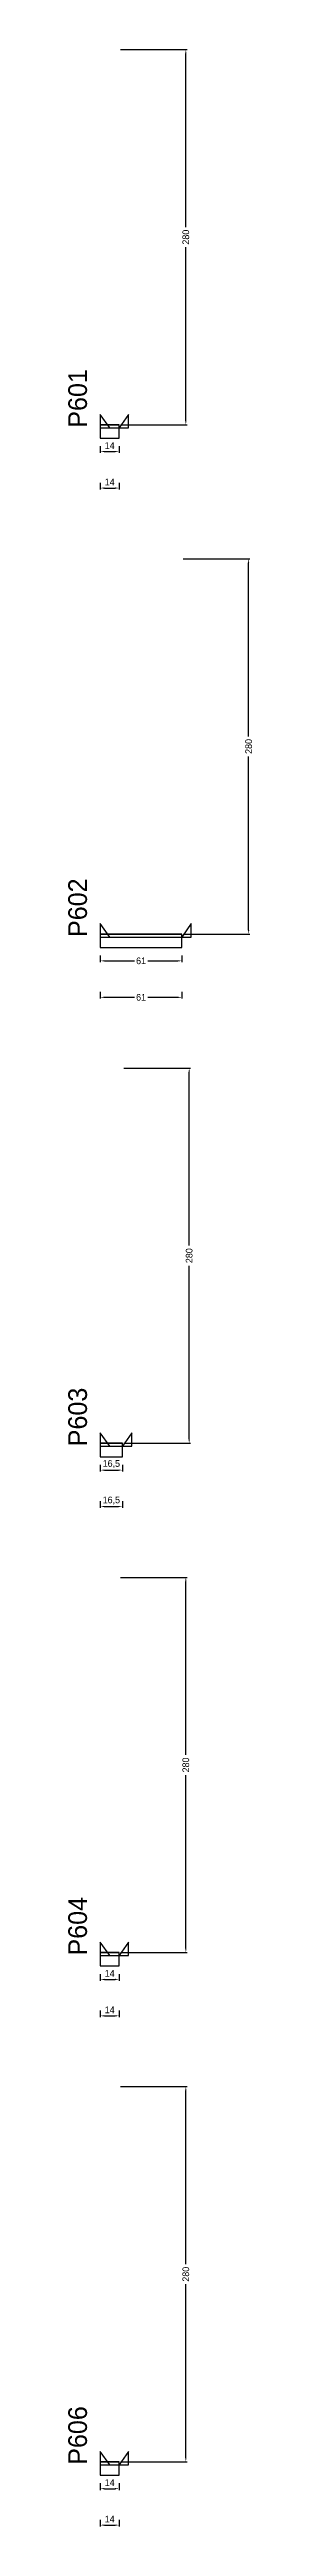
# Model space of a CAD drawing. Header units: centimetres. Extents: x -10500 to 4147, y -7606 to 295.
# Drawn here: x 3976 to 4114, y -7266 to -5418 of the extents above; entities that cross this region are included whole.
import ezdxf

# ---------------------------------------------------------------- set-up
doc = ezdxf.new("R2010")
doc.units = ezdxf.units.CM
for name, color, linetype in [('NOMENCLATURA', 7, 'Continuous'), ('SARR_2.2x10', 60, 'Continuous'), ('SARR_2.2x7', 40, 'Continuous')]:
    doc.layers.add(name, color=color, linetype=linetype)
doc.dimstyles.new('PAINEL-NOVA', dxfattribs={"dimtxt": 5, "dimasz": 3, "dimexe": 1, "dimexo": 1, "dimgap": 1, "dimtad": 1, "dimcen": 2.5, "dimazin": 3, "dimtfac": 1, "dimtmove": 0, "dimatfit": 3})

# ---------------------------------------------------------------- blocks, each defined once
blk = doc.blocks.new('_CLOSEDFILLED')
at = {"color": 0, "linetype": 'BYBLOCK'}
blk.add_solid([(-1, 0.16), (0, 0), (-1, -0.16)], dxfattribs=at)
blk = doc.blocks.new('*D411')
for p, q in [((4000, -5713.8), (4000, -5718.8)), ((4003, -5717.8), (4011, -5717.8)), ((4014, -5713.8), (4014, -5718.8))]:
    blk.add_line(p, q)
at = {"layer": 'Defpoints'}
for p in [(4000, -5712.8), (4000, -5717.8), (4014, -5712.8)]:
    blk.add_point(p, dxfattribs=at)
at = {"layer": 'SARR_2.2x10', "xscale": 3, "yscale": 3, "rotation": 180}
blk.add_blockref('_CLOSEDFILLED', (4000, -5717.8), dxfattribs=at)
at = {"layer": 'SARR_2.2x10', "xscale": 3, "yscale": 3}
blk.add_blockref('_CLOSEDFILLED', (4014, -5717.8), dxfattribs=at)
at = {"layer": 'SARR_2.2x10', "insert": (4007, -5713.3), "char_height": 5, "attachment_point": 5}
blk.add_mtext('14', dxfattribs=at)
blk = doc.blocks.new('*D412')
for p, q in [((4015, -5417.8), (4065, -5417.8)), ((4064, -5550.3), (4064, -5420.8)), ((4064, -5694.8), (4064, -5565.3)), ((4015, -5697.8), (4065, -5697.8))]:
    blk.add_line(p, q)
at = {"layer": 'Defpoints'}
for p in [(4014, -5417.8), (4014, -5697.8), (4064, -5697.8)]:
    blk.add_point(p, dxfattribs=at)
at = {"layer": 'SARR_2.2x10', "xscale": 3, "yscale": 3}
for p, rotation in [((4064, -5417.8), 90), ((4064, -5697.8), 270)]:
    blk.add_blockref('_CLOSEDFILLED', p, dxfattribs=dict(at, rotation=rotation))
at = {"layer": 'SARR_2.2x10', "insert": (4064, -5557.8), "char_height": 5, "attachment_point": 5, "rotation": 90}
blk.add_mtext('280', dxfattribs=at)
blk = doc.blocks.new('*D413')
for p, q in [((4015, -5417.8), (4065, -5417.8)), ((4064, -5550.3), (4064, -5420.8)), ((4064, -5694.8), (4064, -5565.3)), ((4015, -5697.8), (4065, -5697.8))]:
    blk.add_line(p, q)
at = {"layer": 'Defpoints'}
for p in [(4014, -5417.8), (4014, -5697.8), (4064, -5697.8)]:
    blk.add_point(p, dxfattribs=at)
at = {"layer": 'SARR_2.2x10', "xscale": 3, "yscale": 3}
for p, rotation in [((4064, -5417.8), 90), ((4064, -5697.8), 270)]:
    blk.add_blockref('_CLOSEDFILLED', p, dxfattribs=dict(at, rotation=rotation))
at = {"layer": 'SARR_2.2x10', "insert": (4064, -5557.8), "char_height": 5, "attachment_point": 5, "rotation": 90}
blk.add_mtext('280', dxfattribs=at)
blk = doc.blocks.new('*D414')
for p, q in [((4015, -5417.8), (4065, -5417.8)), ((4064, -5550.3), (4064, -5420.8)), ((4064, -5694.8), (4064, -5565.3)), ((4015, -5697.8), (4065, -5697.8))]:
    blk.add_line(p, q)
at = {"layer": 'Defpoints'}
for p in [(4014, -5417.8), (4014, -5697.8), (4064, -5697.8)]:
    blk.add_point(p, dxfattribs=at)
at = {"layer": 'SARR_2.2x10', "xscale": 3, "yscale": 3}
for p, rotation in [((4064, -5417.8), 90), ((4064, -5697.8), 270)]:
    blk.add_blockref('_CLOSEDFILLED', p, dxfattribs=dict(at, rotation=rotation))
at = {"layer": 'SARR_2.2x10', "insert": (4064, -5557.8), "char_height": 5, "attachment_point": 5, "rotation": 90}
blk.add_mtext('280', dxfattribs=at)
blk = doc.blocks.new('*D415')
for p, q in [((4015, -5417.8), (4065, -5417.8)), ((4064, -5550.3), (4064, -5420.8)), ((4064, -5694.8), (4064, -5565.3)), ((4015, -5697.8), (4065, -5697.8))]:
    blk.add_line(p, q)
at = {"layer": 'Defpoints'}
for p in [(4014, -5417.8), (4014, -5697.8), (4064, -5697.8)]:
    blk.add_point(p, dxfattribs=at)
at = {"layer": 'SARR_2.2x10', "xscale": 3, "yscale": 3}
for p, rotation in [((4064, -5417.8), 90), ((4064, -5697.8), 270)]:
    blk.add_blockref('_CLOSEDFILLED', p, dxfattribs=dict(at, rotation=rotation))
at = {"layer": 'SARR_2.2x10', "insert": (4064, -5557.8), "char_height": 5, "attachment_point": 5, "rotation": 90}
blk.add_mtext('280', dxfattribs=at)
blk = doc.blocks.new('*D416')
for p, q in [((4000, -5741), (4000, -5746)), ((4003, -5745), (4011, -5745)), ((4014, -5741), (4014, -5746))]:
    blk.add_line(p, q)
at = {"layer": 'Defpoints'}
for p in [(4000, -5740), (4000, -5745), (4014, -5740)]:
    blk.add_point(p, dxfattribs=at)
at = {"layer": 'SARR_2.2x10', "xscale": 3, "yscale": 3, "rotation": 180}
blk.add_blockref('_CLOSEDFILLED', (4000, -5745), dxfattribs=at)
at = {"layer": 'SARR_2.2x10', "xscale": 3, "yscale": 3}
blk.add_blockref('_CLOSEDFILLED', (4014, -5745), dxfattribs=at)
at = {"layer": 'SARR_2.2x10', "insert": (4007, -5740.5), "char_height": 5, "attachment_point": 5}
blk.add_mtext('14', dxfattribs=at)
blk = doc.blocks.new('GRA-E')
at = {"layer": 'SARR_2.2x7'}
blk.add_lwpolyline([(0, 0), (7, 0), (0, 10)], close=True, dxfattribs=at)
blk = doc.blocks.new('GRA-D')
at = {"layer": 'SARR_2.2x7'}
blk.add_lwpolyline([(0, 0), (7, 0), (7, 10)], close=True, dxfattribs=at)
blk = doc.blocks.new('*D437')
for p, q in [((4000, -6093.8), (4000, -6098.8)), ((4003, -6097.8), (4025.5, -6097.8)), ((4035.5, -6097.8), (4058, -6097.8)), ((4061, -6093.8), (4061, -6098.8))]:
    blk.add_line(p, q)
at = {"layer": 'Defpoints'}
for p in [(4000, -6092.8), (4000, -6097.8), (4061, -6092.8)]:
    blk.add_point(p, dxfattribs=at)
at = {"layer": 'SARR_2.2x10', "xscale": 3, "yscale": 3, "rotation": 180}
blk.add_blockref('_CLOSEDFILLED', (4000, -6097.8), dxfattribs=at)
at = {"layer": 'SARR_2.2x10', "xscale": 3, "yscale": 3}
blk.add_blockref('_CLOSEDFILLED', (4061, -6097.8), dxfattribs=at)
at = {"layer": 'SARR_2.2x10', "insert": (4030.5, -6097.8), "char_height": 5, "attachment_point": 5}
blk.add_mtext('61', dxfattribs=at)
blk = doc.blocks.new('*D438')
for p, q in [((4062, -5797.8), (4112, -5797.8)), ((4111, -5930.3), (4111, -5800.8)), ((4111, -6074.8), (4111, -5945.3)), ((4062, -6077.8), (4112, -6077.8))]:
    blk.add_line(p, q)
at = {"layer": 'Defpoints'}
for p in [(4061, -5797.8), (4061, -6077.8), (4111, -6077.8)]:
    blk.add_point(p, dxfattribs=at)
at = {"layer": 'SARR_2.2x10', "xscale": 3, "yscale": 3}
for p, rotation in [((4111, -5797.8), 90), ((4111, -6077.8), 270)]:
    blk.add_blockref('_CLOSEDFILLED', p, dxfattribs=dict(at, rotation=rotation))
at = {"layer": 'SARR_2.2x10', "insert": (4111, -5937.8), "char_height": 5, "attachment_point": 5, "rotation": 90}
blk.add_mtext('280', dxfattribs=at)
blk = doc.blocks.new('*D439')
for p, q in [((4062, -5797.8), (4112, -5797.8)), ((4111, -5930.3), (4111, -5800.8)), ((4111, -6074.8), (4111, -5945.3)), ((4062, -6077.8), (4112, -6077.8))]:
    blk.add_line(p, q)
at = {"layer": 'Defpoints'}
for p in [(4061, -5797.8), (4061, -6077.8), (4111, -6077.8)]:
    blk.add_point(p, dxfattribs=at)
at = {"layer": 'SARR_2.2x10', "xscale": 3, "yscale": 3}
for p, rotation in [((4111, -5797.8), 90), ((4111, -6077.8), 270)]:
    blk.add_blockref('_CLOSEDFILLED', p, dxfattribs=dict(at, rotation=rotation))
at = {"layer": 'SARR_2.2x10', "insert": (4111, -5937.8), "char_height": 5, "attachment_point": 5, "rotation": 90}
blk.add_mtext('280', dxfattribs=at)
blk = doc.blocks.new('*D440')
for p, q in [((4062, -5797.8), (4112, -5797.8)), ((4111, -5930.3), (4111, -5800.8)), ((4111, -6074.8), (4111, -5945.3)), ((4062, -6077.8), (4112, -6077.8))]:
    blk.add_line(p, q)
at = {"layer": 'Defpoints'}
for p in [(4061, -5797.8), (4061, -6077.8), (4111, -6077.8)]:
    blk.add_point(p, dxfattribs=at)
at = {"layer": 'SARR_2.2x10', "xscale": 3, "yscale": 3}
for p, rotation in [((4111, -5797.8), 90), ((4111, -6077.8), 270)]:
    blk.add_blockref('_CLOSEDFILLED', p, dxfattribs=dict(at, rotation=rotation))
at = {"layer": 'SARR_2.2x10', "insert": (4111, -5937.8), "char_height": 5, "attachment_point": 5, "rotation": 90}
blk.add_mtext('280', dxfattribs=at)
blk = doc.blocks.new('*D441')
for p, q in [((4062, -5797.8), (4112, -5797.8)), ((4111, -5930.3), (4111, -5800.8)), ((4111, -6074.8), (4111, -5945.3)), ((4062, -6077.8), (4112, -6077.8))]:
    blk.add_line(p, q)
at = {"layer": 'Defpoints'}
for p in [(4061, -5797.8), (4061, -6077.8), (4111, -6077.8)]:
    blk.add_point(p, dxfattribs=at)
at = {"layer": 'SARR_2.2x10', "xscale": 3, "yscale": 3}
for p, rotation in [((4111, -5797.8), 90), ((4111, -6077.8), 270)]:
    blk.add_blockref('_CLOSEDFILLED', p, dxfattribs=dict(at, rotation=rotation))
at = {"layer": 'SARR_2.2x10', "insert": (4111, -5937.8), "char_height": 5, "attachment_point": 5, "rotation": 90}
blk.add_mtext('280', dxfattribs=at)
blk = doc.blocks.new('*D442')
for p, q in [((4000, -6121), (4000, -6126)), ((4003, -6125), (4025.5, -6125)), ((4035.5, -6125), (4058, -6125)), ((4061, -6121), (4061, -6126))]:
    blk.add_line(p, q)
at = {"layer": 'Defpoints'}
for p in [(4000, -6120), (4000, -6125), (4061, -6120)]:
    blk.add_point(p, dxfattribs=at)
at = {"layer": 'SARR_2.2x10', "xscale": 3, "yscale": 3, "rotation": 180}
blk.add_blockref('_CLOSEDFILLED', (4000, -6125), dxfattribs=at)
at = {"layer": 'SARR_2.2x10', "xscale": 3, "yscale": 3}
blk.add_blockref('_CLOSEDFILLED', (4061, -6125), dxfattribs=at)
at = {"layer": 'SARR_2.2x10', "insert": (4030.5, -6125), "char_height": 5, "attachment_point": 5}
blk.add_mtext('61', dxfattribs=at)
blk = doc.blocks.new('*D464')
for p, q in [((4017.5, -6177.8), (4067.5, -6177.8)), ((4066.5, -6310.3), (4066.5, -6180.8)), ((4066.5, -6454.8), (4066.5, -6325.3)), ((4017.5, -6457.8), (4067.5, -6457.8))]:
    blk.add_line(p, q)
at = {"layer": 'Defpoints'}
for p in [(4016.5, -6177.8), (4016.5, -6457.8), (4066.5, -6457.8)]:
    blk.add_point(p, dxfattribs=at)
at = {"layer": 'SARR_2.2x10', "xscale": 3, "yscale": 3}
for p, rotation in [((4066.5, -6177.8), 90), ((4066.5, -6457.8), 270)]:
    blk.add_blockref('_CLOSEDFILLED', p, dxfattribs=dict(at, rotation=rotation))
at = {"layer": 'SARR_2.2x10', "insert": (4066.5, -6317.8), "char_height": 5, "attachment_point": 5, "rotation": 90}
blk.add_mtext('280', dxfattribs=at)
blk = doc.blocks.new('*D465')
for p, q in [((4017.5, -6177.8), (4067.5, -6177.8)), ((4066.5, -6310.3), (4066.5, -6180.8)), ((4066.5, -6454.8), (4066.5, -6325.3)), ((4017.5, -6457.8), (4067.5, -6457.8))]:
    blk.add_line(p, q)
at = {"layer": 'Defpoints'}
for p in [(4016.5, -6177.8), (4016.5, -6457.8), (4066.5, -6457.8)]:
    blk.add_point(p, dxfattribs=at)
at = {"layer": 'SARR_2.2x10', "xscale": 3, "yscale": 3}
for p, rotation in [((4066.5, -6177.8), 90), ((4066.5, -6457.8), 270)]:
    blk.add_blockref('_CLOSEDFILLED', p, dxfattribs=dict(at, rotation=rotation))
at = {"layer": 'SARR_2.2x10', "insert": (4066.5, -6317.8), "char_height": 5, "attachment_point": 5, "rotation": 90}
blk.add_mtext('280', dxfattribs=at)
blk = doc.blocks.new('*D466')
for p, q in [((4017.5, -6177.8), (4067.5, -6177.8)), ((4066.5, -6310.3), (4066.5, -6180.8)), ((4066.5, -6454.8), (4066.5, -6325.3)), ((4017.5, -6457.8), (4067.5, -6457.8))]:
    blk.add_line(p, q)
at = {"layer": 'Defpoints'}
for p in [(4016.5, -6177.8), (4016.5, -6457.8), (4066.5, -6457.8)]:
    blk.add_point(p, dxfattribs=at)
at = {"layer": 'SARR_2.2x10', "xscale": 3, "yscale": 3}
for p, rotation in [((4066.5, -6177.8), 90), ((4066.5, -6457.8), 270)]:
    blk.add_blockref('_CLOSEDFILLED', p, dxfattribs=dict(at, rotation=rotation))
at = {"layer": 'SARR_2.2x10', "insert": (4066.5, -6317.8), "char_height": 5, "attachment_point": 5, "rotation": 90}
blk.add_mtext('280', dxfattribs=at)
blk = doc.blocks.new('*D467')
for p, q in [((4017.5, -6177.8), (4067.5, -6177.8)), ((4066.5, -6310.3), (4066.5, -6180.8)), ((4066.5, -6454.8), (4066.5, -6325.3)), ((4017.5, -6457.8), (4067.5, -6457.8))]:
    blk.add_line(p, q)
at = {"layer": 'Defpoints'}
for p in [(4016.5, -6177.8), (4016.5, -6457.8), (4066.5, -6457.8)]:
    blk.add_point(p, dxfattribs=at)
at = {"layer": 'SARR_2.2x10', "xscale": 3, "yscale": 3}
for p, rotation in [((4066.5, -6177.8), 90), ((4066.5, -6457.8), 270)]:
    blk.add_blockref('_CLOSEDFILLED', p, dxfattribs=dict(at, rotation=rotation))
at = {"layer": 'SARR_2.2x10', "insert": (4066.5, -6317.8), "char_height": 5, "attachment_point": 5, "rotation": 90}
blk.add_mtext('280', dxfattribs=at)
blk = doc.blocks.new('*D489')
for p, q in [((4000, -6853.8), (4000, -6858.8)), ((4014, -6853.8), (4014, -6858.8)), ((4003, -6857.8), (4011, -6857.8))]:
    blk.add_line(p, q)
at = {"layer": 'Defpoints'}
for p in [(4000, -6852.8), (4014, -6852.8), (4000, -6857.8)]:
    blk.add_point(p, dxfattribs=at)
at = {"layer": 'SARR_2.2x10', "xscale": 3, "yscale": 3, "rotation": 180}
blk.add_blockref('_CLOSEDFILLED', (4000, -6857.8), dxfattribs=at)
at = {"layer": 'SARR_2.2x10', "xscale": 3, "yscale": 3}
blk.add_blockref('_CLOSEDFILLED', (4014, -6857.8), dxfattribs=at)
at = {"layer": 'SARR_2.2x10', "insert": (4007, -6853.3), "char_height": 5, "attachment_point": 5}
blk.add_mtext('14', dxfattribs=at)
blk = doc.blocks.new('*D490')
for p, q in [((4015, -6557.8), (4065, -6557.8)), ((4064, -6690.3), (4064, -6560.8)), ((4064, -6834.8), (4064, -6705.3)), ((4015, -6837.8), (4065, -6837.8))]:
    blk.add_line(p, q)
at = {"layer": 'Defpoints'}
for p in [(4014, -6557.8), (4014, -6837.8), (4064, -6837.8)]:
    blk.add_point(p, dxfattribs=at)
at = {"layer": 'SARR_2.2x10', "xscale": 3, "yscale": 3}
for p, rotation in [((4064, -6557.8), 90), ((4064, -6837.8), 270)]:
    blk.add_blockref('_CLOSEDFILLED', p, dxfattribs=dict(at, rotation=rotation))
at = {"layer": 'SARR_2.2x10', "insert": (4064, -6697.8), "char_height": 5, "attachment_point": 5, "rotation": 90}
blk.add_mtext('280', dxfattribs=at)
blk = doc.blocks.new('*D491')
for p, q in [((4015, -6557.8), (4065, -6557.8)), ((4064, -6690.3), (4064, -6560.8)), ((4064, -6834.8), (4064, -6705.3)), ((4015, -6837.8), (4065, -6837.8))]:
    blk.add_line(p, q)
at = {"layer": 'Defpoints'}
for p in [(4014, -6557.8), (4014, -6837.8), (4064, -6837.8)]:
    blk.add_point(p, dxfattribs=at)
at = {"layer": 'SARR_2.2x10', "xscale": 3, "yscale": 3}
for p, rotation in [((4064, -6557.8), 90), ((4064, -6837.8), 270)]:
    blk.add_blockref('_CLOSEDFILLED', p, dxfattribs=dict(at, rotation=rotation))
at = {"layer": 'SARR_2.2x10', "insert": (4064, -6697.8), "char_height": 5, "attachment_point": 5, "rotation": 90}
blk.add_mtext('280', dxfattribs=at)
blk = doc.blocks.new('*D492')
for p, q in [((4015, -6557.8), (4065, -6557.8)), ((4064, -6690.3), (4064, -6560.8)), ((4064, -6834.8), (4064, -6705.3)), ((4015, -6837.8), (4065, -6837.8))]:
    blk.add_line(p, q)
at = {"layer": 'Defpoints'}
for p in [(4014, -6557.8), (4014, -6837.8), (4064, -6837.8)]:
    blk.add_point(p, dxfattribs=at)
at = {"layer": 'SARR_2.2x10', "xscale": 3, "yscale": 3}
for p, rotation in [((4064, -6557.8), 90), ((4064, -6837.8), 270)]:
    blk.add_blockref('_CLOSEDFILLED', p, dxfattribs=dict(at, rotation=rotation))
at = {"layer": 'SARR_2.2x10', "insert": (4064, -6697.8), "char_height": 5, "attachment_point": 5, "rotation": 90}
blk.add_mtext('280', dxfattribs=at)
blk = doc.blocks.new('*D493')
for p, q in [((4015, -6557.8), (4065, -6557.8)), ((4064, -6690.3), (4064, -6560.8)), ((4064, -6834.8), (4064, -6705.3)), ((4015, -6837.8), (4065, -6837.8))]:
    blk.add_line(p, q)
at = {"layer": 'Defpoints'}
for p in [(4014, -6557.8), (4014, -6837.8), (4064, -6837.8)]:
    blk.add_point(p, dxfattribs=at)
at = {"layer": 'SARR_2.2x10', "xscale": 3, "yscale": 3}
for p, rotation in [((4064, -6557.8), 90), ((4064, -6837.8), 270)]:
    blk.add_blockref('_CLOSEDFILLED', p, dxfattribs=dict(at, rotation=rotation))
at = {"layer": 'SARR_2.2x10', "insert": (4064, -6697.8), "char_height": 5, "attachment_point": 5, "rotation": 90}
blk.add_mtext('280', dxfattribs=at)
blk = doc.blocks.new('*D494')
for p, q in [((4000, -6881), (4000, -6886)), ((4003, -6885), (4011, -6885)), ((4014, -6881), (4014, -6886))]:
    blk.add_line(p, q)
at = {"layer": 'Defpoints'}
for p in [(4000, -6880), (4000, -6885), (4014, -6880)]:
    blk.add_point(p, dxfattribs=at)
at = {"layer": 'SARR_2.2x10', "xscale": 3, "yscale": 3, "rotation": 180}
blk.add_blockref('_CLOSEDFILLED', (4000, -6885), dxfattribs=at)
at = {"layer": 'SARR_2.2x10', "xscale": 3, "yscale": 3}
blk.add_blockref('_CLOSEDFILLED', (4014, -6885), dxfattribs=at)
at = {"layer": 'SARR_2.2x10', "insert": (4007, -6880.5), "char_height": 5, "attachment_point": 5}
blk.add_mtext('14', dxfattribs=at)
blk = doc.blocks.new('*D515')
for p, q in [((4000, -7233.8), (4000, -7238.8)), ((4003, -7237.8), (4011, -7237.8)), ((4014, -7233.8), (4014, -7238.8))]:
    blk.add_line(p, q)
at = {"layer": 'Defpoints'}
for p in [(4000, -7232.8), (4000, -7237.8), (4014, -7232.8)]:
    blk.add_point(p, dxfattribs=at)
at = {"layer": 'SARR_2.2x10', "xscale": 3, "yscale": 3, "rotation": 180}
blk.add_blockref('_CLOSEDFILLED', (4000, -7237.8), dxfattribs=at)
at = {"layer": 'SARR_2.2x10', "xscale": 3, "yscale": 3}
blk.add_blockref('_CLOSEDFILLED', (4014, -7237.8), dxfattribs=at)
at = {"layer": 'SARR_2.2x10', "insert": (4007, -7233.3), "char_height": 5, "attachment_point": 5}
blk.add_mtext('14', dxfattribs=at)
blk = doc.blocks.new('*D516')
for p, q in [((4015, -6937.8), (4065, -6937.8)), ((4064, -7070.3), (4064, -6940.8)), ((4064, -7214.8), (4064, -7085.3)), ((4015, -7217.8), (4065, -7217.8))]:
    blk.add_line(p, q)
at = {"layer": 'Defpoints'}
for p in [(4014, -6937.8), (4014, -7217.8), (4064, -7217.8)]:
    blk.add_point(p, dxfattribs=at)
at = {"layer": 'SARR_2.2x10', "xscale": 3, "yscale": 3}
for p, rotation in [((4064, -6937.8), 90), ((4064, -7217.8), 270)]:
    blk.add_blockref('_CLOSEDFILLED', p, dxfattribs=dict(at, rotation=rotation))
at = {"layer": 'SARR_2.2x10', "insert": (4064, -7077.8), "char_height": 5, "attachment_point": 5, "rotation": 90}
blk.add_mtext('280', dxfattribs=at)
blk = doc.blocks.new('*D517')
for p, q in [((4015, -6937.8), (4065, -6937.8)), ((4064, -7070.3), (4064, -6940.8)), ((4064, -7214.8), (4064, -7085.3)), ((4015, -7217.8), (4065, -7217.8))]:
    blk.add_line(p, q)
at = {"layer": 'Defpoints'}
for p in [(4014, -6937.8), (4014, -7217.8), (4064, -7217.8)]:
    blk.add_point(p, dxfattribs=at)
at = {"layer": 'SARR_2.2x10', "xscale": 3, "yscale": 3}
for p, rotation in [((4064, -6937.8), 90), ((4064, -7217.8), 270)]:
    blk.add_blockref('_CLOSEDFILLED', p, dxfattribs=dict(at, rotation=rotation))
at = {"layer": 'SARR_2.2x10', "insert": (4064, -7077.8), "char_height": 5, "attachment_point": 5, "rotation": 90}
blk.add_mtext('280', dxfattribs=at)
blk = doc.blocks.new('*D518')
for p, q in [((4015, -6937.8), (4065, -6937.8)), ((4064, -7070.3), (4064, -6940.8)), ((4064, -7214.8), (4064, -7085.3)), ((4015, -7217.8), (4065, -7217.8))]:
    blk.add_line(p, q)
at = {"layer": 'Defpoints'}
for p in [(4014, -6937.8), (4014, -7217.8), (4064, -7217.8)]:
    blk.add_point(p, dxfattribs=at)
at = {"layer": 'SARR_2.2x10', "xscale": 3, "yscale": 3}
for p, rotation in [((4064, -6937.8), 90), ((4064, -7217.8), 270)]:
    blk.add_blockref('_CLOSEDFILLED', p, dxfattribs=dict(at, rotation=rotation))
at = {"layer": 'SARR_2.2x10', "insert": (4064, -7077.8), "char_height": 5, "attachment_point": 5, "rotation": 90}
blk.add_mtext('280', dxfattribs=at)
blk = doc.blocks.new('*D519')
for p, q in [((4015, -6937.8), (4065, -6937.8)), ((4064, -7070.3), (4064, -6940.8)), ((4064, -7214.8), (4064, -7085.3)), ((4015, -7217.8), (4065, -7217.8))]:
    blk.add_line(p, q)
at = {"layer": 'Defpoints'}
for p in [(4014, -6937.8), (4014, -7217.8), (4064, -7217.8)]:
    blk.add_point(p, dxfattribs=at)
at = {"layer": 'SARR_2.2x10', "xscale": 3, "yscale": 3}
for p, rotation in [((4064, -6937.8), 90), ((4064, -7217.8), 270)]:
    blk.add_blockref('_CLOSEDFILLED', p, dxfattribs=dict(at, rotation=rotation))
at = {"layer": 'SARR_2.2x10', "insert": (4064, -7077.8), "char_height": 5, "attachment_point": 5, "rotation": 90}
blk.add_mtext('280', dxfattribs=at)
blk = doc.blocks.new('*D520')
for p, q in [((4000, -7261), (4000, -7266)), ((4014, -7261), (4014, -7266)), ((4003, -7265), (4011, -7265))]:
    blk.add_line(p, q)
at = {"layer": 'Defpoints'}
for p in [(4000, -7260), (4014, -7260), (4000, -7265)]:
    blk.add_point(p, dxfattribs=at)
at = {"layer": 'SARR_2.2x10', "xscale": 3, "yscale": 3, "rotation": 180}
blk.add_blockref('_CLOSEDFILLED', (4000, -7265), dxfattribs=at)
at = {"layer": 'SARR_2.2x10', "xscale": 3, "yscale": 3}
blk.add_blockref('_CLOSEDFILLED', (4014, -7265), dxfattribs=at)
at = {"layer": 'SARR_2.2x10', "insert": (4007, -7260.5), "char_height": 5, "attachment_point": 5}
blk.add_mtext('14', dxfattribs=at)

msp = doc.modelspace()

# ---------------------------------------------------------------- linework, layer by layer
at = {"layer": 'SARR_2.2x10'}
for p, q in [((4014, -5697.8), (4000, -5697.8)), ((4000, -5697.8), (4000, -5707.8)), ((4000, -5707.8), (4014, -5707.8)), ((4014, -5707.8), (4014, -5697.8)), ((4061, -6077.8), (4000, -6077.8)), ((4000, -6077.8), (4000, -6087.8)), ((4061, -6087.8), (4061, -6077.8)), ((4000, -6087.8), (4061, -6087.8)), ((4016.5, -6457.8), (4000, -6457.8)), ((4000, -6457.8), (4000, -6467.8)), ((4000, -6467.8), (4016.5, -6467.8)), ((4016.5, -6467.8), (4016.5, -6457.8)), ((4014, -6837.8), (4000, -6837.8)), ((4000, -6837.8), (4000, -6847.8)), ((4014, -6847.8), (4014, -6837.8)), ((4000, -6847.8), (4014, -6847.8)), ((4014, -7217.8), (4000, -7217.8)), ((4000, -7217.8), (4000, -7227.8)), ((4014, -7227.8), (4014, -7217.8)), ((4000, -7227.8), (4014, -7227.8))]:
    msp.add_line(p, q, dxfattribs=at)
at = {"layer": 'SARR_2.2x7'}
for p, q in [((4014, -5697.8), (4000, -5697.8)), ((4000, -5697.8), (4000, -5700)), ((4000, -5697.8), (4007, -5697.8)), ((4000, -5697.8), (4007, -5697.8)), ((4000, -5697.8), (4007, -5697.8)), ((4000, -5697.8), (4007, -5697.8)), ((4000, -5700), (4014, -5700)), ((4007, -5697.8), (4014, -5697.8)), ((4007, -5697.8), (4014, -5697.8)), ((4007, -5697.8), (4014, -5697.8)), ((4007, -5697.8), (4014, -5697.8)), ((4014, -5700), (4014, -5697.8)), ((4061, -6077.8), (4000, -6077.8)), ((4000, -6077.8), (4000, -6080)), ((4000, -6077.8), (4007, -6077.8)), ((4000, -6077.8), (4007, -6077.8)), ((4000, -6077.8), (4007, -6077.8)), ((4000, -6077.8), (4007, -6077.8)), ((4000, -6080), (4061, -6080)), ((4007, -6077.8), (4061, -6077.8)), ((4007, -6077.8), (4061, -6077.8)), ((4007, -6077.8), (4061, -6077.8)), ((4007, -6077.8), (4061, -6077.8)), ((4061, -6080), (4061, -6077.8)), ((4016.5, -6457.8), (4000, -6457.8)), ((4000, -6457.8), (4000, -6460)), ((4000, -6457.8), (4007, -6457.8)), ((4000, -6457.8), (4007, -6457.8)), ((4000, -6457.8), (4007, -6457.8)), ((4000, -6457.8), (4007, -6457.8)), ((4000, -6460), (4016.5, -6460)), ((4007, -6457.8), (4016.5, -6457.8)), ((4007, -6457.8), (4016.5, -6457.8)), ((4007, -6457.8), (4016.5, -6457.8)), ((4007, -6457.8), (4016.5, -6457.8)), ((4016.5, -6460), (4016.5, -6457.8)), ((4014, -6837.8), (4000, -6837.8)), ((4000, -6837.8), (4000, -6840)), ((4000, -6837.8), (4007, -6837.8)), ((4000, -6837.8), (4007, -6837.8)), ((4000, -6837.8), (4007, -6837.8)), ((4000, -6837.8), (4007, -6837.8)), ((4007, -6837.8), (4014, -6837.8)), ((4007, -6837.8), (4014, -6837.8)), ((4007, -6837.8), (4014, -6837.8)), ((4007, -6837.8), (4014, -6837.8)), ((4014, -6840), (4014, -6837.8)), ((4000, -6840), (4014, -6840)), ((4014, -7217.8), (4000, -7217.8)), ((4000, -7217.8), (4000, -7220)), ((4000, -7217.8), (4007, -7217.8)), ((4000, -7217.8), (4007, -7217.8)), ((4000, -7217.8), (4007, -7217.8)), ((4000, -7217.8), (4007, -7217.8)), ((4000, -7220), (4014, -7220)), ((4007, -7217.8), (4014, -7217.8)), ((4007, -7217.8), (4014, -7217.8)), ((4007, -7217.8), (4014, -7217.8)), ((4007, -7217.8), (4014, -7217.8)), ((4014, -7220), (4014, -7217.8))]:
    msp.add_line(p, q, dxfattribs=at)

# ---------------------------------------------------------------- block references
for name, p in [('GRA-E', (4000, -5700)), ('GRA-D', (4014, -5700)), ('GRA-E', (4000, -6080)), ('GRA-D', (4061, -6080)), ('GRA-E', (4000, -6460)), ('GRA-D', (4016.5, -6460)), ('GRA-E', (4000, -6840)), ('GRA-D', (4014, -6840)), ('GRA-E', (4000, -7220)), ('GRA-D', (4014, -7220))]:
    msp.add_blockref(name, p, dxfattribs=at)

# ---------------------------------------------------------------- texts
at = {"layer": 'NOMENCLATURA'}
for s, p in [('P601', (3990, -5700)), ('P602', (3990, -6080)), ('P603', (3990, -6460)), ('P604', (3990, -6840)), ('P606', (3990, -7220))]:
    msp.add_text(s, height=14, rotation=90, dxfattribs=at).set_placement(p)

# ---------------------------------------------------------------- dimensions: what is measured, and where the dimension line sits
at = {"layer": 'SARR_2.2x10'}
for base, p1, p2, picture, middle in [((4064, -5697.8), (4014, -5697.8), (4014, -5417.8), '*D412', (4064, -5557.8)), ((4064, -5697.8), (4014, -5697.8), (4014, -5417.8), '*D413', (4064, -5557.8)), ((4064, -5697.8), (4014, -5697.8), (4014, -5417.8), '*D414', (4064, -5557.8)), ((4064, -5697.8), (4014, -5697.8), (4014, -5417.8), '*D415', (4064, -5557.8)), ((4111, -6077.8), (4061, -6077.8), (4061, -5797.8), '*D438', (4111, -5937.8)), ((4111, -6077.8), (4061, -6077.8), (4061, -5797.8), '*D439', (4111, -5937.8)), ((4111, -6077.8), (4061, -6077.8), (4061, -5797.8), '*D440', (4111, -5937.8)), ((4111, -6077.8), (4061, -6077.8), (4061, -5797.8), '*D441', (4111, -5937.8)), ((4066.5, -6457.8), (4016.5, -6457.8), (4016.5, -6177.8), '*D464', (4066.5, -6317.8)), ((4066.5, -6457.8), (4016.5, -6457.8), (4016.5, -6177.8), '*D465', (4066.5, -6317.8)), ((4066.5, -6457.8), (4016.5, -6457.8), (4016.5, -6177.8), '*D466', (4066.5, -6317.8)), ((4066.5, -6457.8), (4016.5, -6457.8), (4016.5, -6177.8), '*D467', (4066.5, -6317.8)), ((4064, -6837.8), (4014, -6837.8), (4014, -6557.8), '*D490', (4064, -6697.8)), ((4064, -6837.8), (4014, -6837.8), (4014, -6557.8), '*D491', (4064, -6697.8)), ((4064, -6837.8), (4014, -6837.8), (4014, -6557.8), '*D492', (4064, -6697.8)), ((4064, -6837.8), (4014, -6837.8), (4014, -6557.8), '*D493', (4064, -6697.8)), ((4064, -7217.8), (4014, -7217.8), (4014, -6937.8), '*D516', (4064, -7077.8)), ((4064, -7217.8), (4014, -7217.8), (4014, -6937.8), '*D517', (4064, -7077.8)), ((4064, -7217.8), (4014, -7217.8), (4014, -6937.8), '*D518', (4064, -7077.8)), ((4064, -7217.8), (4014, -7217.8), (4014, -6937.8), '*D519', (4064, -7077.8))]:
    dim = msp.add_linear_dim(base=base, p1=p1, p2=p2, angle=90, dimstyle='PAINEL-NOVA', dxfattribs=at)
    dim.commit()
    dim.dimension.update_dxf_attribs({"geometry": picture, "text_midpoint": middle})
for base, p1, p2, picture, middle in [((4000, -5717.8), (4000, -5712.8), (4014, -5712.8), '*D411', (4007, -5713.3)), ((4000, -5745), (4000, -5740), (4014, -5740), '*D416', (4007, -5740.5)), ((4000, -6097.8), (4000, -6092.8), (4061, -6092.8), '*D437', (4030.5, -6097.8)), ((4000, -6125), (4000, -6120), (4061, -6120), '*D442', (4030.5, -6125)), ((4000, -6857.8), (4000, -6852.8), (4014, -6852.8), '*D489', (4007, -6853.3)), ((4000, -6885), (4000, -6880), (4014, -6880), '*D494', (4007, -6880.5)), ((4000, -7237.8), (4000, -7232.8), (4014, -7232.8), '*D515', (4007, -7233.3)), ((4000, -7265), (4000, -7260), (4014, -7260), '*D520', (4007, -7260.5))]:
    dim = msp.add_linear_dim(base=base, p1=p1, p2=p2, dimstyle='PAINEL-NOVA', dxfattribs=at)
    dim.commit()
    dim.dimension.update_dxf_attribs({"geometry": picture, "text_midpoint": middle})
for base, p1, p2 in [((4000, -6477.8), (4000, -6472.8), (4016.5, -6472.8)), ((4000, -6505), (4000, -6500), (4016.5, -6500))]:
    msp.add_linear_dim(base=base, p1=p1, p2=p2, dimstyle='PAINEL-NOVA', dxfattribs=at).render()

doc.saveas('drawing.dxf')
